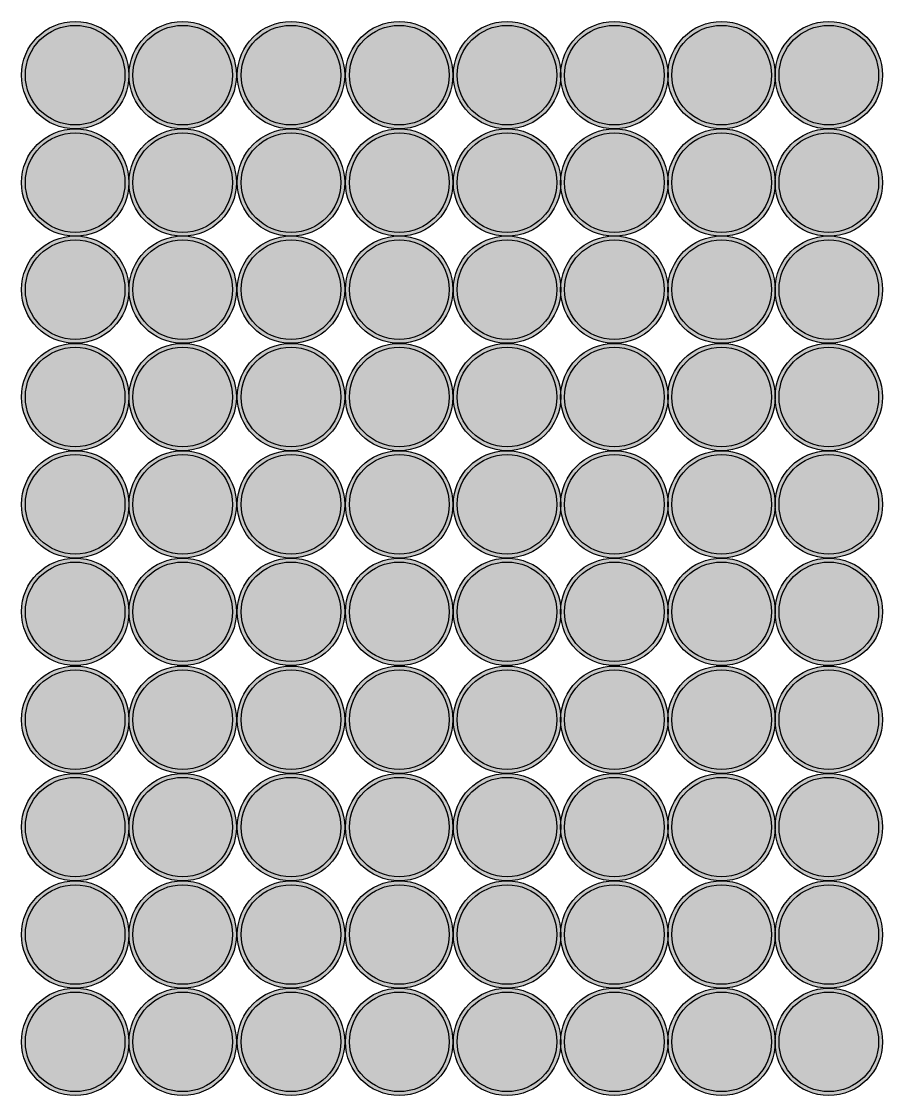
# Model space of a CAD drawing. Header units: inches. Extents: x 2620 to 4317, y 1826 to 2873.
# Drawn here: x 3675.97 to 3703.55, y 2612.41 to 2646.83 of the extents above; entities that cross this region are included whole.
import ezdxf

# ---------------------------------------------------------------- set-up
doc = ezdxf.new("R2010")
doc.units = ezdxf.units.IN
doc.header["$MEASUREMENT"] = 0

msp = doc.modelspace()

# ---------------------------------------------------------------- hatches: boundary and pattern name
h = msp.add_hatch(color=256)
h.dxf.hatch_style = 1
h.set_gradient(color1=(41, 49, 137), color2=(19, 103, 52), tint=1, name='INVCURVED')
h.paths.add_polyline_path([(3675.96954, 2645.10834, 1), (3679.40954, 2645.10834, 1)])
h.paths.add_polyline_path([(3679.28454, 2645.10834, -1), (3676.09454, 2645.10834, -1)], flags=16)
h = msp.add_hatch(color=256)
h.dxf.hatch_style = 1
h.set_gradient(color1=(41, 49, 137), color2=(19, 103, 52), tint=1, name='INVCURVED')
h.paths.add_polyline_path([(3679.41327, 2645.10834, 1), (3682.85327, 2645.10834, 1)])
h.paths.add_polyline_path([(3682.72827, 2645.10834, -1), (3679.53827, 2645.10834, -1)], flags=16)
h = msp.add_hatch(color=256)
h.dxf.hatch_style = 1
h.set_gradient(color1=(41, 49, 137), color2=(19, 103, 52), tint=1, name='INVCURVED')
h.paths.add_polyline_path([(3682.88182, 2645.10834, 1), (3686.32182, 2645.10834, 1)])
h.paths.add_polyline_path([(3686.19682, 2645.10834, -1), (3683.00682, 2645.10834, -1)], flags=16)
h = msp.add_hatch(color=256)
h.dxf.hatch_style = 1
h.set_gradient(color1=(41, 49, 137), color2=(19, 103, 52), tint=1, name='INVCURVED')
h.paths.add_polyline_path([(3686.34801, 2645.10834, 1), (3689.78801, 2645.10834, 1)])
h.paths.add_polyline_path([(3689.66301, 2645.10834, -1), (3686.47301, 2645.10834, -1)], flags=16)
h = msp.add_hatch(color=256)
h.dxf.hatch_style = 1
h.set_gradient(color1=(41, 49, 137), color2=(19, 103, 52), tint=1, name='INVCURVED')
h.paths.add_polyline_path([(3689.80194, 2645.10834, 1), (3693.24194, 2645.10834, 1)])
h.paths.add_polyline_path([(3693.11694, 2645.10834, -1), (3689.92694, 2645.10834, -1)], flags=16)
h = msp.add_hatch(color=256)
h.dxf.hatch_style = 1
h.set_gradient(color1=(41, 49, 137), color2=(19, 103, 52), tint=1, name='INVCURVED')
h.paths.add_polyline_path([(3693.23671, 2645.10834, 1), (3696.67671, 2645.10834, 1)])
h.paths.add_polyline_path([(3696.55171, 2645.10834, -1), (3693.36171, 2645.10834, -1)], flags=16)
h = msp.add_hatch(color=256)
h.dxf.hatch_style = 1
h.set_gradient(color1=(41, 49, 137), color2=(19, 103, 52), tint=1, name='INVCURVED')
h.paths.add_polyline_path([(3696.67148, 2645.10834, 1), (3700.11148, 2645.10834, 1)])
h.paths.add_polyline_path([(3699.98648, 2645.10834, -1), (3696.79648, 2645.10834, -1)], flags=16)
h = msp.add_hatch(color=256)
h.dxf.hatch_style = 1
h.set_gradient(color1=(41, 49, 137), color2=(19, 103, 52), tint=1, name='INVCURVED')
h.paths.add_polyline_path([(3700.10606, 2645.10834, 1), (3703.54606, 2645.10834, 1)])
h.paths.add_polyline_path([(3703.42106, 2645.10834, -1), (3700.23106, 2645.10834, -1)], flags=16)
h = msp.add_hatch(color=256)
h.dxf.hatch_style = 1
h.set_gradient(color1=(242, 103, 34), color2=(248, 153, 30), tint=1)
h.paths.add_polyline_path([(3679.28454, 2645.10834, 1), (3676.09454, 2645.10834, 1)])
h = msp.add_hatch(color=256)
h.dxf.hatch_style = 1
h.set_gradient(color1=(242, 103, 34), color2=(248, 153, 30), tint=1)
h.paths.add_polyline_path([(3682.72827, 2645.10834, 1), (3679.53827, 2645.10834, 1)])
h = msp.add_hatch(color=256)
h.dxf.hatch_style = 1
h.set_gradient(color1=(242, 103, 34), color2=(248, 153, 30), tint=1)
h.paths.add_polyline_path([(3686.19682, 2645.10834, 1), (3683.00682, 2645.10834, 1)])
h = msp.add_hatch(color=256)
h.dxf.hatch_style = 1
h.set_gradient(color1=(242, 103, 34), color2=(248, 153, 30), tint=1)
h.paths.add_polyline_path([(3689.66301, 2645.10834, 1), (3686.47301, 2645.10834, 1)])
h = msp.add_hatch(color=256)
h.dxf.hatch_style = 1
h.set_gradient(color1=(242, 103, 34), color2=(248, 153, 30), tint=1)
h.paths.add_polyline_path([(3693.11694, 2645.10834, 1), (3689.92694, 2645.10834, 1)])
h = msp.add_hatch(color=256)
h.dxf.hatch_style = 1
h.set_gradient(color1=(242, 103, 34), color2=(248, 153, 30), tint=1)
h.paths.add_polyline_path([(3696.55171, 2645.10834, 1), (3693.36171, 2645.10834, 1)])
h = msp.add_hatch(color=256)
h.dxf.hatch_style = 1
h.set_gradient(color1=(242, 103, 34), color2=(248, 153, 30), tint=1)
h.paths.add_polyline_path([(3699.98648, 2645.10834, 1), (3696.79648, 2645.10834, 1)])
h = msp.add_hatch(color=256)
h.dxf.hatch_style = 1
h.set_gradient(color1=(242, 103, 34), color2=(248, 153, 30), tint=1)
h.paths.add_polyline_path([(3703.42106, 2645.10834, 1), (3700.23106, 2645.10834, 1)])
h = msp.add_hatch(color=256)
h.dxf.hatch_style = 1
h.set_gradient(color1=(41, 49, 137), color2=(19, 103, 52), tint=1, name='INVCURVED')
h.paths.add_polyline_path([(3675.96954, 2641.66579, 1), (3679.40954, 2641.66579, 1)])
h.paths.add_polyline_path([(3679.28454, 2641.66579, -1), (3676.09454, 2641.66579, -1)], flags=16)
h = msp.add_hatch(color=256)
h.dxf.hatch_style = 1
h.set_gradient(color1=(41, 49, 137), color2=(19, 103, 52), tint=1, name='INVCURVED')
h.paths.add_polyline_path([(3679.41327, 2641.66579, 1), (3682.85327, 2641.66579, 1)])
h.paths.add_polyline_path([(3682.72827, 2641.66579, -1), (3679.53827, 2641.66579, -1)], flags=16)
h = msp.add_hatch(color=256)
h.dxf.hatch_style = 1
h.set_gradient(color1=(41, 49, 137), color2=(19, 103, 52), tint=1, name='INVCURVED')
h.paths.add_polyline_path([(3682.88182, 2641.66579, 1), (3686.32182, 2641.66579, 1)])
h.paths.add_polyline_path([(3686.19682, 2641.66579, -1), (3683.00682, 2641.66579, -1)], flags=16)
h = msp.add_hatch(color=256)
h.dxf.hatch_style = 1
h.set_gradient(color1=(41, 49, 137), color2=(19, 103, 52), tint=1, name='INVCURVED')
h.paths.add_polyline_path([(3686.34801, 2641.66579, 1), (3689.78801, 2641.66579, 1)])
h.paths.add_polyline_path([(3689.66301, 2641.66579, -1), (3686.47301, 2641.66579, -1)], flags=16)
h = msp.add_hatch(color=256)
h.dxf.hatch_style = 1
h.set_gradient(color1=(41, 49, 137), color2=(19, 103, 52), tint=1, name='INVCURVED')
h.paths.add_polyline_path([(3689.80194, 2641.66579, 1), (3693.24194, 2641.66579, 1)])
h.paths.add_polyline_path([(3693.11694, 2641.66579, -1), (3689.92694, 2641.66579, -1)], flags=16)
h = msp.add_hatch(color=256)
h.dxf.hatch_style = 1
h.set_gradient(color1=(41, 49, 137), color2=(19, 103, 52), tint=1, name='INVCURVED')
h.paths.add_polyline_path([(3693.23671, 2641.66579, 1), (3696.67671, 2641.66579, 1)])
h.paths.add_polyline_path([(3696.55171, 2641.66579, -1), (3693.36171, 2641.66579, -1)], flags=16)
h = msp.add_hatch(color=256)
h.dxf.hatch_style = 1
h.set_gradient(color1=(41, 49, 137), color2=(19, 103, 52), tint=1, name='INVCURVED')
h.paths.add_polyline_path([(3696.67148, 2641.66579, 1), (3700.11148, 2641.66579, 1)])
h.paths.add_polyline_path([(3699.98648, 2641.66579, -1), (3696.79648, 2641.66579, -1)], flags=16)
h = msp.add_hatch(color=256)
h.dxf.hatch_style = 1
h.set_gradient(color1=(41, 49, 137), color2=(19, 103, 52), tint=1, name='INVCURVED')
h.paths.add_polyline_path([(3700.10606, 2641.66579, 1), (3703.54606, 2641.66579, 1)])
h.paths.add_polyline_path([(3703.42106, 2641.66579, -1), (3700.23106, 2641.66579, -1)], flags=16)
h = msp.add_hatch(color=256)
h.dxf.hatch_style = 1
h.set_gradient(color1=(242, 103, 34), color2=(248, 153, 30), tint=1)
h.paths.add_polyline_path([(3679.28454, 2641.66579, 1), (3676.09454, 2641.66579, 1)])
h = msp.add_hatch(color=256)
h.dxf.hatch_style = 1
h.set_gradient(color1=(242, 103, 34), color2=(248, 153, 30), tint=1)
h.paths.add_polyline_path([(3682.72827, 2641.66579, 1), (3679.53827, 2641.66579, 1)])
h = msp.add_hatch(color=256)
h.dxf.hatch_style = 1
h.set_gradient(color1=(242, 103, 34), color2=(248, 153, 30), tint=1)
h.paths.add_polyline_path([(3686.19682, 2641.66579, 1), (3683.00682, 2641.66579, 1)])
h = msp.add_hatch(color=256)
h.dxf.hatch_style = 1
h.set_gradient(color1=(242, 103, 34), color2=(248, 153, 30), tint=1)
h.paths.add_polyline_path([(3689.66301, 2641.66579, 1), (3686.47301, 2641.66579, 1)])
h = msp.add_hatch(color=256)
h.dxf.hatch_style = 1
h.set_gradient(color1=(242, 103, 34), color2=(248, 153, 30), tint=1)
h.paths.add_polyline_path([(3693.11694, 2641.66579, 1), (3689.92694, 2641.66579, 1)])
h = msp.add_hatch(color=256)
h.dxf.hatch_style = 1
h.set_gradient(color1=(242, 103, 34), color2=(248, 153, 30), tint=1)
h.paths.add_polyline_path([(3696.55171, 2641.66579, 1), (3693.36171, 2641.66579, 1)])
h = msp.add_hatch(color=256)
h.dxf.hatch_style = 1
h.set_gradient(color1=(242, 103, 34), color2=(248, 153, 30), tint=1)
h.paths.add_polyline_path([(3699.98648, 2641.66579, 1), (3696.79648, 2641.66579, 1)])
h = msp.add_hatch(color=256)
h.dxf.hatch_style = 1
h.set_gradient(color1=(242, 103, 34), color2=(248, 153, 30), tint=1)
h.paths.add_polyline_path([(3703.42106, 2641.66579, 1), (3700.23106, 2641.66579, 1)])
h = msp.add_hatch(color=256)
h.dxf.hatch_style = 1
h.set_gradient(color1=(41, 49, 137), color2=(19, 103, 52), tint=1, name='INVCURVED')
h.paths.add_polyline_path([(3675.96954, 2638.23602, 1), (3679.40954, 2638.23602, 1)])
h.paths.add_polyline_path([(3679.28454, 2638.23602, -1), (3676.09454, 2638.23602, -1)], flags=16)
h = msp.add_hatch(color=256)
h.dxf.hatch_style = 1
h.set_gradient(color1=(41, 49, 137), color2=(19, 103, 52), tint=1, name='INVCURVED')
h.paths.add_polyline_path([(3679.41327, 2638.23602, 1), (3682.85327, 2638.23602, 1)])
h.paths.add_polyline_path([(3682.72827, 2638.23602, -1), (3679.53827, 2638.23602, -1)], flags=16)
h = msp.add_hatch(color=256)
h.dxf.hatch_style = 1
h.set_gradient(color1=(41, 49, 137), color2=(19, 103, 52), tint=1, name='INVCURVED')
h.paths.add_polyline_path([(3682.88182, 2638.23602, 1), (3686.32182, 2638.23602, 1)])
h.paths.add_polyline_path([(3686.19682, 2638.23602, -1), (3683.00682, 2638.23602, -1)], flags=16)
h = msp.add_hatch(color=256)
h.dxf.hatch_style = 1
h.set_gradient(color1=(41, 49, 137), color2=(19, 103, 52), tint=1, name='INVCURVED')
h.paths.add_polyline_path([(3686.34801, 2638.23602, 1), (3689.78801, 2638.23602, 1)])
h.paths.add_polyline_path([(3689.66301, 2638.23602, -1), (3686.47301, 2638.23602, -1)], flags=16)
h = msp.add_hatch(color=256)
h.dxf.hatch_style = 1
h.set_gradient(color1=(41, 49, 137), color2=(19, 103, 52), tint=1, name='INVCURVED')
h.paths.add_polyline_path([(3689.80194, 2638.23602, 1), (3693.24194, 2638.23602, 1)])
h.paths.add_polyline_path([(3693.11694, 2638.23602, -1), (3689.92694, 2638.23602, -1)], flags=16)
h = msp.add_hatch(color=256)
h.dxf.hatch_style = 1
h.set_gradient(color1=(41, 49, 137), color2=(19, 103, 52), tint=1, name='INVCURVED')
h.paths.add_polyline_path([(3693.23671, 2638.23602, 1), (3696.67671, 2638.23602, 1)])
h.paths.add_polyline_path([(3696.55171, 2638.23602, -1), (3693.36171, 2638.23602, -1)], flags=16)
h = msp.add_hatch(color=256)
h.dxf.hatch_style = 1
h.set_gradient(color1=(41, 49, 137), color2=(19, 103, 52), tint=1, name='INVCURVED')
h.paths.add_polyline_path([(3696.67148, 2638.23602, 1), (3700.11148, 2638.23602, 1)])
h.paths.add_polyline_path([(3699.98648, 2638.23602, -1), (3696.79648, 2638.23602, -1)], flags=16)
h = msp.add_hatch(color=256)
h.dxf.hatch_style = 1
h.set_gradient(color1=(41, 49, 137), color2=(19, 103, 52), tint=1, name='INVCURVED')
h.paths.add_polyline_path([(3700.10606, 2638.23602, 1), (3703.54606, 2638.23602, 1)])
h.paths.add_polyline_path([(3703.42106, 2638.23602, -1), (3700.23106, 2638.23602, -1)], flags=16)
h = msp.add_hatch(color=256)
h.dxf.hatch_style = 1
h.set_gradient(color1=(242, 103, 34), color2=(248, 153, 30), tint=1)
h.paths.add_polyline_path([(3679.28454, 2638.23602, 1), (3676.09454, 2638.23602, 1)])
h = msp.add_hatch(color=256)
h.dxf.hatch_style = 1
h.set_gradient(color1=(242, 103, 34), color2=(248, 153, 30), tint=1)
h.paths.add_polyline_path([(3682.72827, 2638.23602, 1), (3679.53827, 2638.23602, 1)])
h = msp.add_hatch(color=256)
h.dxf.hatch_style = 1
h.set_gradient(color1=(242, 103, 34), color2=(248, 153, 30), tint=1)
h.paths.add_polyline_path([(3686.19682, 2638.23602, 1), (3683.00682, 2638.23602, 1)])
h = msp.add_hatch(color=256)
h.dxf.hatch_style = 1
h.set_gradient(color1=(242, 103, 34), color2=(248, 153, 30), tint=1)
h.paths.add_polyline_path([(3689.66301, 2638.23602, 1), (3686.47301, 2638.23602, 1)])
h = msp.add_hatch(color=256)
h.dxf.hatch_style = 1
h.set_gradient(color1=(242, 103, 34), color2=(248, 153, 30), tint=1)
h.paths.add_polyline_path([(3693.11694, 2638.23602, 1), (3689.92694, 2638.23602, 1)])
h = msp.add_hatch(color=256)
h.dxf.hatch_style = 1
h.set_gradient(color1=(242, 103, 34), color2=(248, 153, 30), tint=1)
h.paths.add_polyline_path([(3696.55171, 2638.23602, 1), (3693.36171, 2638.23602, 1)])
h = msp.add_hatch(color=256)
h.dxf.hatch_style = 1
h.set_gradient(color1=(242, 103, 34), color2=(248, 153, 30), tint=1)
h.paths.add_polyline_path([(3699.98648, 2638.23602, 1), (3696.79648, 2638.23602, 1)])
h = msp.add_hatch(color=256)
h.dxf.hatch_style = 1
h.set_gradient(color1=(242, 103, 34), color2=(248, 153, 30), tint=1)
h.paths.add_polyline_path([(3703.42106, 2638.23602, 1), (3700.23106, 2638.23602, 1)])
h = msp.add_hatch(color=256)
h.dxf.hatch_style = 1
h.set_gradient(color1=(41, 49, 137), color2=(19, 103, 52), tint=1, name='INVCURVED')
h.paths.add_polyline_path([(3675.96954, 2634.79348, 1), (3679.40954, 2634.79348, 1)])
h.paths.add_polyline_path([(3679.28454, 2634.79348, -1), (3676.09454, 2634.79348, -1)], flags=16)
h = msp.add_hatch(color=256)
h.dxf.hatch_style = 1
h.set_gradient(color1=(41, 49, 137), color2=(19, 103, 52), tint=1, name='INVCURVED')
h.paths.add_polyline_path([(3679.41327, 2634.79348, 1), (3682.85327, 2634.79348, 1)])
h.paths.add_polyline_path([(3682.72827, 2634.79348, -1), (3679.53827, 2634.79348, -1)], flags=16)
h = msp.add_hatch(color=256)
h.dxf.hatch_style = 1
h.set_gradient(color1=(41, 49, 137), color2=(19, 103, 52), tint=1, name='INVCURVED')
h.paths.add_polyline_path([(3682.88182, 2634.79348, 1), (3686.32182, 2634.79348, 1)])
h.paths.add_polyline_path([(3686.19682, 2634.79348, -1), (3683.00682, 2634.79348, -1)], flags=16)
h = msp.add_hatch(color=256)
h.dxf.hatch_style = 1
h.set_gradient(color1=(41, 49, 137), color2=(19, 103, 52), tint=1, name='INVCURVED')
h.paths.add_polyline_path([(3686.34801, 2634.79348, 1), (3689.78801, 2634.79348, 1)])
h.paths.add_polyline_path([(3689.66301, 2634.79348, -1), (3686.47301, 2634.79348, -1)], flags=16)
h = msp.add_hatch(color=256)
h.dxf.hatch_style = 1
h.set_gradient(color1=(41, 49, 137), color2=(19, 103, 52), tint=1, name='INVCURVED')
h.paths.add_polyline_path([(3689.80194, 2634.79348, 1), (3693.24194, 2634.79348, 1)])
h.paths.add_polyline_path([(3693.11694, 2634.79348, -1), (3689.92694, 2634.79348, -1)], flags=16)
h = msp.add_hatch(color=256)
h.dxf.hatch_style = 1
h.set_gradient(color1=(41, 49, 137), color2=(19, 103, 52), tint=1, name='INVCURVED')
h.paths.add_polyline_path([(3693.23671, 2634.79348, 1), (3696.67671, 2634.79348, 1)])
h.paths.add_polyline_path([(3696.55171, 2634.79348, -1), (3693.36171, 2634.79348, -1)], flags=16)
h = msp.add_hatch(color=256)
h.dxf.hatch_style = 1
h.set_gradient(color1=(41, 49, 137), color2=(19, 103, 52), tint=1, name='INVCURVED')
h.paths.add_polyline_path([(3696.67148, 2634.79348, 1), (3700.11148, 2634.79348, 1)])
h.paths.add_polyline_path([(3699.98648, 2634.79348, -1), (3696.79648, 2634.79348, -1)], flags=16)
h = msp.add_hatch(color=256)
h.dxf.hatch_style = 1
h.set_gradient(color1=(41, 49, 137), color2=(19, 103, 52), tint=1, name='INVCURVED')
h.paths.add_polyline_path([(3700.10606, 2634.79348, 1), (3703.54606, 2634.79348, 1)])
h.paths.add_polyline_path([(3703.42106, 2634.79348, -1), (3700.23106, 2634.79348, -1)], flags=16)
h = msp.add_hatch(color=256)
h.dxf.hatch_style = 1
h.set_gradient(color1=(242, 103, 34), color2=(248, 153, 30), tint=1)
h.paths.add_polyline_path([(3679.28454, 2634.79348, 1), (3676.09454, 2634.79348, 1)])
h = msp.add_hatch(color=256)
h.dxf.hatch_style = 1
h.set_gradient(color1=(242, 103, 34), color2=(248, 153, 30), tint=1)
h.paths.add_polyline_path([(3682.72827, 2634.79348, 1), (3679.53827, 2634.79348, 1)])
h = msp.add_hatch(color=256)
h.dxf.hatch_style = 1
h.set_gradient(color1=(242, 103, 34), color2=(248, 153, 30), tint=1)
h.paths.add_polyline_path([(3686.19682, 2634.79348, 1), (3683.00682, 2634.79348, 1)])
h = msp.add_hatch(color=256)
h.dxf.hatch_style = 1
h.set_gradient(color1=(242, 103, 34), color2=(248, 153, 30), tint=1)
h.paths.add_polyline_path([(3689.66301, 2634.79348, 1), (3686.47301, 2634.79348, 1)])
h = msp.add_hatch(color=256)
h.dxf.hatch_style = 1
h.set_gradient(color1=(242, 103, 34), color2=(248, 153, 30), tint=1)
h.paths.add_polyline_path([(3693.11694, 2634.79348, 1), (3689.92694, 2634.79348, 1)])
h = msp.add_hatch(color=256)
h.dxf.hatch_style = 1
h.set_gradient(color1=(242, 103, 34), color2=(248, 153, 30), tint=1)
h.paths.add_polyline_path([(3696.55171, 2634.79348, 1), (3693.36171, 2634.79348, 1)])
h = msp.add_hatch(color=256)
h.dxf.hatch_style = 1
h.set_gradient(color1=(242, 103, 34), color2=(248, 153, 30), tint=1)
h.paths.add_polyline_path([(3699.98648, 2634.79348, 1), (3696.79648, 2634.79348, 1)])
h = msp.add_hatch(color=256)
h.dxf.hatch_style = 1
h.set_gradient(color1=(242, 103, 34), color2=(248, 153, 30), tint=1)
h.paths.add_polyline_path([(3703.42106, 2634.79348, 1), (3700.23106, 2634.79348, 1)])
h = msp.add_hatch(color=256)
h.dxf.hatch_style = 1
h.set_gradient(color1=(41, 49, 137), color2=(19, 103, 52), tint=1, name='INVCURVED')
h.paths.add_polyline_path([(3675.96954, 2631.35453, 1), (3679.40954, 2631.35453, 1)])
h.paths.add_polyline_path([(3679.28454, 2631.35453, -1), (3676.09454, 2631.35453, -1)], flags=16)
h = msp.add_hatch(color=256)
h.dxf.hatch_style = 1
h.set_gradient(color1=(41, 49, 137), color2=(19, 103, 52), tint=1, name='INVCURVED')
h.paths.add_polyline_path([(3679.41327, 2631.35453, 1), (3682.85327, 2631.35453, 1)])
h.paths.add_polyline_path([(3682.72827, 2631.35453, -1), (3679.53827, 2631.35453, -1)], flags=16)
h = msp.add_hatch(color=256)
h.dxf.hatch_style = 1
h.set_gradient(color1=(41, 49, 137), color2=(19, 103, 52), tint=1, name='INVCURVED')
h.paths.add_polyline_path([(3682.88182, 2631.35453, 1), (3686.32182, 2631.35453, 1)])
h.paths.add_polyline_path([(3686.19682, 2631.35453, -1), (3683.00682, 2631.35453, -1)], flags=16)
h = msp.add_hatch(color=256)
h.dxf.hatch_style = 1
h.set_gradient(color1=(41, 49, 137), color2=(19, 103, 52), tint=1, name='INVCURVED')
h.paths.add_polyline_path([(3686.34801, 2631.35453, 1), (3689.78801, 2631.35453, 1)])
h.paths.add_polyline_path([(3689.66301, 2631.35453, -1), (3686.47301, 2631.35453, -1)], flags=16)
h = msp.add_hatch(color=256)
h.dxf.hatch_style = 1
h.set_gradient(color1=(41, 49, 137), color2=(19, 103, 52), tint=1, name='INVCURVED')
h.paths.add_polyline_path([(3689.80194, 2631.35453, 1), (3693.24194, 2631.35453, 1)])
h.paths.add_polyline_path([(3693.11694, 2631.35453, -1), (3689.92694, 2631.35453, -1)], flags=16)
h = msp.add_hatch(color=256)
h.dxf.hatch_style = 1
h.set_gradient(color1=(41, 49, 137), color2=(19, 103, 52), tint=1, name='INVCURVED')
h.paths.add_polyline_path([(3693.23671, 2631.35453, 1), (3696.67671, 2631.35453, 1)])
h.paths.add_polyline_path([(3696.55171, 2631.35453, -1), (3693.36171, 2631.35453, -1)], flags=16)
h = msp.add_hatch(color=256)
h.dxf.hatch_style = 1
h.set_gradient(color1=(41, 49, 137), color2=(19, 103, 52), tint=1, name='INVCURVED')
h.paths.add_polyline_path([(3696.67148, 2631.35453, 1), (3700.11148, 2631.35453, 1)])
h.paths.add_polyline_path([(3699.98648, 2631.35453, -1), (3696.79648, 2631.35453, -1)], flags=16)
h = msp.add_hatch(color=256)
h.dxf.hatch_style = 1
h.set_gradient(color1=(41, 49, 137), color2=(19, 103, 52), tint=1, name='INVCURVED')
h.paths.add_polyline_path([(3700.10606, 2631.35453, 1), (3703.54606, 2631.35453, 1)])
h.paths.add_polyline_path([(3703.42106, 2631.35453, -1), (3700.23106, 2631.35453, -1)], flags=16)
h = msp.add_hatch(color=256)
h.dxf.hatch_style = 1
h.set_gradient(color1=(242, 103, 34), color2=(248, 153, 30), tint=1)
h.paths.add_polyline_path([(3679.28454, 2631.35453, 1), (3676.09454, 2631.35453, 1)])
h = msp.add_hatch(color=256)
h.dxf.hatch_style = 1
h.set_gradient(color1=(242, 103, 34), color2=(248, 153, 30), tint=1)
h.paths.add_polyline_path([(3682.72827, 2631.35453, 1), (3679.53827, 2631.35453, 1)])
h = msp.add_hatch(color=256)
h.dxf.hatch_style = 1
h.set_gradient(color1=(242, 103, 34), color2=(248, 153, 30), tint=1)
h.paths.add_polyline_path([(3686.19682, 2631.35453, 1), (3683.00682, 2631.35453, 1)])
h = msp.add_hatch(color=256)
h.dxf.hatch_style = 1
h.set_gradient(color1=(242, 103, 34), color2=(248, 153, 30), tint=1)
h.paths.add_polyline_path([(3689.66301, 2631.35453, 1), (3686.47301, 2631.35453, 1)])
h = msp.add_hatch(color=256)
h.dxf.hatch_style = 1
h.set_gradient(color1=(242, 103, 34), color2=(248, 153, 30), tint=1)
h.paths.add_polyline_path([(3693.11694, 2631.35453, 1), (3689.92694, 2631.35453, 1)])
h = msp.add_hatch(color=256)
h.dxf.hatch_style = 1
h.set_gradient(color1=(242, 103, 34), color2=(248, 153, 30), tint=1)
h.paths.add_polyline_path([(3696.55171, 2631.35453, 1), (3693.36171, 2631.35453, 1)])
h = msp.add_hatch(color=256)
h.dxf.hatch_style = 1
h.set_gradient(color1=(242, 103, 34), color2=(248, 153, 30), tint=1)
h.paths.add_polyline_path([(3699.98648, 2631.35453, 1), (3696.79648, 2631.35453, 1)])
h = msp.add_hatch(color=256)
h.dxf.hatch_style = 1
h.set_gradient(color1=(242, 103, 34), color2=(248, 153, 30), tint=1)
h.paths.add_polyline_path([(3703.42106, 2631.35453, 1), (3700.23106, 2631.35453, 1)])
h = msp.add_hatch(color=256)
h.dxf.hatch_style = 1
h.set_gradient(color1=(41, 49, 137), color2=(19, 103, 52), tint=1, name='INVCURVED')
h.paths.add_polyline_path([(3675.96954, 2627.91101, 1), (3679.40954, 2627.91101, 1)])
h.paths.add_polyline_path([(3679.28454, 2627.91101, -1), (3676.09454, 2627.91101, -1)], flags=16)
h = msp.add_hatch(color=256)
h.dxf.hatch_style = 1
h.set_gradient(color1=(41, 49, 137), color2=(19, 103, 52), tint=1, name='INVCURVED')
h.paths.add_polyline_path([(3679.41327, 2627.91101, 1), (3682.85327, 2627.91101, 1)])
h.paths.add_polyline_path([(3682.72827, 2627.91101, -1), (3679.53827, 2627.91101, -1)], flags=16)
h = msp.add_hatch(color=256)
h.dxf.hatch_style = 1
h.set_gradient(color1=(41, 49, 137), color2=(19, 103, 52), tint=1, name='INVCURVED')
h.paths.add_polyline_path([(3682.88182, 2627.91101, 1), (3686.32182, 2627.91101, 1)])
h.paths.add_polyline_path([(3686.19682, 2627.91101, -1), (3683.00682, 2627.91101, -1)], flags=16)
h = msp.add_hatch(color=256)
h.dxf.hatch_style = 1
h.set_gradient(color1=(41, 49, 137), color2=(19, 103, 52), tint=1, name='INVCURVED')
h.paths.add_polyline_path([(3686.34801, 2627.91101, 1), (3689.78801, 2627.91101, 1)])
h.paths.add_polyline_path([(3689.66301, 2627.91101, -1), (3686.47301, 2627.91101, -1)], flags=16)
h = msp.add_hatch(color=256)
h.dxf.hatch_style = 1
h.set_gradient(color1=(41, 49, 137), color2=(19, 103, 52), tint=1, name='INVCURVED')
h.paths.add_polyline_path([(3689.80194, 2627.91101, 1), (3693.24194, 2627.91101, 1)])
h.paths.add_polyline_path([(3693.11694, 2627.91101, -1), (3689.92694, 2627.91101, -1)], flags=16)
h = msp.add_hatch(color=256)
h.dxf.hatch_style = 1
h.set_gradient(color1=(41, 49, 137), color2=(19, 103, 52), tint=1, name='INVCURVED')
h.paths.add_polyline_path([(3693.23671, 2627.91101, 1), (3696.67671, 2627.91101, 1)])
h.paths.add_polyline_path([(3696.55171, 2627.91101, -1), (3693.36171, 2627.91101, -1)], flags=16)
h = msp.add_hatch(color=256)
h.dxf.hatch_style = 1
h.set_gradient(color1=(41, 49, 137), color2=(19, 103, 52), tint=1, name='INVCURVED')
h.paths.add_polyline_path([(3696.67148, 2627.91101, 1), (3700.11148, 2627.91101, 1)])
h.paths.add_polyline_path([(3699.98648, 2627.91101, -1), (3696.79648, 2627.91101, -1)], flags=16)
h = msp.add_hatch(color=256)
h.dxf.hatch_style = 1
h.set_gradient(color1=(41, 49, 137), color2=(19, 103, 52), tint=1, name='INVCURVED')
h.paths.add_polyline_path([(3700.10606, 2627.91101, 1), (3703.54606, 2627.91101, 1)])
h.paths.add_polyline_path([(3703.42106, 2627.91101, -1), (3700.23106, 2627.91101, -1)], flags=16)
h = msp.add_hatch(color=256)
h.dxf.hatch_style = 1
h.set_gradient(color1=(242, 103, 34), color2=(248, 153, 30), tint=1)
h.paths.add_polyline_path([(3679.28454, 2627.91101, 1), (3676.09454, 2627.91101, 1)])
h = msp.add_hatch(color=256)
h.dxf.hatch_style = 1
h.set_gradient(color1=(242, 103, 34), color2=(248, 153, 30), tint=1)
h.paths.add_polyline_path([(3682.72827, 2627.91101, 1), (3679.53827, 2627.91101, 1)])
h = msp.add_hatch(color=256)
h.dxf.hatch_style = 1
h.set_gradient(color1=(242, 103, 34), color2=(248, 153, 30), tint=1)
h.paths.add_polyline_path([(3686.19682, 2627.91101, 1), (3683.00682, 2627.91101, 1)])
h = msp.add_hatch(color=256)
h.dxf.hatch_style = 1
h.set_gradient(color1=(242, 103, 34), color2=(248, 153, 30), tint=1)
h.paths.add_polyline_path([(3689.66301, 2627.91101, 1), (3686.47301, 2627.91101, 1)])
h = msp.add_hatch(color=256)
h.dxf.hatch_style = 1
h.set_gradient(color1=(242, 103, 34), color2=(248, 153, 30), tint=1)
h.paths.add_polyline_path([(3693.11694, 2627.91101, 1), (3689.92694, 2627.91101, 1)])
h = msp.add_hatch(color=256)
h.dxf.hatch_style = 1
h.set_gradient(color1=(242, 103, 34), color2=(248, 153, 30), tint=1)
h.paths.add_polyline_path([(3696.55171, 2627.91101, 1), (3693.36171, 2627.91101, 1)])
h = msp.add_hatch(color=256)
h.dxf.hatch_style = 1
h.set_gradient(color1=(242, 103, 34), color2=(248, 153, 30), tint=1)
h.paths.add_polyline_path([(3699.98648, 2627.91101, 1), (3696.79648, 2627.91101, 1)])
h = msp.add_hatch(color=256)
h.dxf.hatch_style = 1
h.set_gradient(color1=(242, 103, 34), color2=(248, 153, 30), tint=1)
h.paths.add_polyline_path([(3703.42106, 2627.91101, 1), (3700.23106, 2627.91101, 1)])
h = msp.add_hatch(color=256)
h.dxf.hatch_style = 1
h.set_gradient(color1=(41, 49, 137), color2=(19, 103, 52), tint=1, name='INVCURVED')
h.paths.add_polyline_path([(3675.96954, 2624.45365, 1), (3679.40954, 2624.45365, 1)])
h.paths.add_polyline_path([(3679.28454, 2624.45365, -1), (3676.09454, 2624.45365, -1)], flags=16)
h = msp.add_hatch(color=256)
h.dxf.hatch_style = 1
h.set_gradient(color1=(41, 49, 137), color2=(19, 103, 52), tint=1, name='INVCURVED')
h.paths.add_polyline_path([(3679.41327, 2624.45365, 1), (3682.85327, 2624.45365, 1)])
h.paths.add_polyline_path([(3682.72827, 2624.45365, -1), (3679.53827, 2624.45365, -1)], flags=16)
h = msp.add_hatch(color=256)
h.dxf.hatch_style = 1
h.set_gradient(color1=(41, 49, 137), color2=(19, 103, 52), tint=1, name='INVCURVED')
h.paths.add_polyline_path([(3682.88182, 2624.45365, 1), (3686.32182, 2624.45365, 1)])
h.paths.add_polyline_path([(3686.19682, 2624.45365, -1), (3683.00682, 2624.45365, -1)], flags=16)
h = msp.add_hatch(color=256)
h.dxf.hatch_style = 1
h.set_gradient(color1=(41, 49, 137), color2=(19, 103, 52), tint=1, name='INVCURVED')
h.paths.add_polyline_path([(3686.34801, 2624.45365, 1), (3689.78801, 2624.45365, 1)])
h.paths.add_polyline_path([(3689.66301, 2624.45365, -1), (3686.47301, 2624.45365, -1)], flags=16)
h = msp.add_hatch(color=256)
h.dxf.hatch_style = 1
h.set_gradient(color1=(41, 49, 137), color2=(19, 103, 52), tint=1, name='INVCURVED')
h.paths.add_polyline_path([(3689.80194, 2624.45365, 1), (3693.24194, 2624.45365, 1)])
h.paths.add_polyline_path([(3693.11694, 2624.45365, -1), (3689.92694, 2624.45365, -1)], flags=16)
h = msp.add_hatch(color=256)
h.dxf.hatch_style = 1
h.set_gradient(color1=(41, 49, 137), color2=(19, 103, 52), tint=1, name='INVCURVED')
h.paths.add_polyline_path([(3693.23671, 2624.45365, 1), (3696.67671, 2624.45365, 1)])
h.paths.add_polyline_path([(3696.55171, 2624.45365, -1), (3693.36171, 2624.45365, -1)], flags=16)
h = msp.add_hatch(color=256)
h.dxf.hatch_style = 1
h.set_gradient(color1=(41, 49, 137), color2=(19, 103, 52), tint=1, name='INVCURVED')
h.paths.add_polyline_path([(3696.67148, 2624.45365, 1), (3700.11148, 2624.45365, 1)])
h.paths.add_polyline_path([(3699.98648, 2624.45365, -1), (3696.79648, 2624.45365, -1)], flags=16)
h = msp.add_hatch(color=256)
h.dxf.hatch_style = 1
h.set_gradient(color1=(41, 49, 137), color2=(19, 103, 52), tint=1, name='INVCURVED')
h.paths.add_polyline_path([(3700.10606, 2624.45365, 1), (3703.54606, 2624.45365, 1)])
h.paths.add_polyline_path([(3703.42106, 2624.45365, -1), (3700.23106, 2624.45365, -1)], flags=16)
h = msp.add_hatch(color=256)
h.dxf.hatch_style = 1
h.set_gradient(color1=(242, 103, 34), color2=(248, 153, 30), tint=1)
h.paths.add_polyline_path([(3679.28454, 2624.45365, 1), (3676.09454, 2624.45365, 1)])
h = msp.add_hatch(color=256)
h.dxf.hatch_style = 1
h.set_gradient(color1=(242, 103, 34), color2=(248, 153, 30), tint=1)
h.paths.add_polyline_path([(3682.72827, 2624.45365, 1), (3679.53827, 2624.45365, 1)])
h = msp.add_hatch(color=256)
h.dxf.hatch_style = 1
h.set_gradient(color1=(242, 103, 34), color2=(248, 153, 30), tint=1)
h.paths.add_polyline_path([(3686.19682, 2624.45365, 1), (3683.00682, 2624.45365, 1)])
h = msp.add_hatch(color=256)
h.dxf.hatch_style = 1
h.set_gradient(color1=(242, 103, 34), color2=(248, 153, 30), tint=1)
h.paths.add_polyline_path([(3689.66301, 2624.45365, 1), (3686.47301, 2624.45365, 1)])
h = msp.add_hatch(color=256)
h.dxf.hatch_style = 1
h.set_gradient(color1=(242, 103, 34), color2=(248, 153, 30), tint=1)
h.paths.add_polyline_path([(3693.11694, 2624.45365, 1), (3689.92694, 2624.45365, 1)])
h = msp.add_hatch(color=256)
h.dxf.hatch_style = 1
h.set_gradient(color1=(242, 103, 34), color2=(248, 153, 30), tint=1)
h.paths.add_polyline_path([(3696.55171, 2624.45365, 1), (3693.36171, 2624.45365, 1)])
h = msp.add_hatch(color=256)
h.dxf.hatch_style = 1
h.set_gradient(color1=(242, 103, 34), color2=(248, 153, 30), tint=1)
h.paths.add_polyline_path([(3699.98648, 2624.45365, 1), (3696.79648, 2624.45365, 1)])
h = msp.add_hatch(color=256)
h.dxf.hatch_style = 1
h.set_gradient(color1=(242, 103, 34), color2=(248, 153, 30), tint=1)
h.paths.add_polyline_path([(3703.42106, 2624.45365, 1), (3700.23106, 2624.45365, 1)])
h = msp.add_hatch(color=256)
h.dxf.hatch_style = 1
h.set_gradient(color1=(41, 49, 137), color2=(19, 103, 52), tint=1, name='INVCURVED')
h.paths.add_polyline_path([(3675.96954, 2621.0114, 1), (3679.40954, 2621.0114, 1)])
h.paths.add_polyline_path([(3679.28454, 2621.0114, -1), (3676.09454, 2621.0114, -1)], flags=16)
h = msp.add_hatch(color=256)
h.dxf.hatch_style = 1
h.set_gradient(color1=(41, 49, 137), color2=(19, 103, 52), tint=1, name='INVCURVED')
h.paths.add_polyline_path([(3679.41327, 2621.0114, 1), (3682.85327, 2621.0114, 1)])
h.paths.add_polyline_path([(3682.72827, 2621.0114, -1), (3679.53827, 2621.0114, -1)], flags=16)
h = msp.add_hatch(color=256)
h.dxf.hatch_style = 1
h.set_gradient(color1=(41, 49, 137), color2=(19, 103, 52), tint=1, name='INVCURVED')
h.paths.add_polyline_path([(3682.88182, 2621.0114, 1), (3686.32182, 2621.0114, 1)])
h.paths.add_polyline_path([(3686.19682, 2621.0114, -1), (3683.00682, 2621.0114, -1)], flags=16)
h = msp.add_hatch(color=256)
h.dxf.hatch_style = 1
h.set_gradient(color1=(41, 49, 137), color2=(19, 103, 52), tint=1, name='INVCURVED')
h.paths.add_polyline_path([(3686.34801, 2621.0114, 1), (3689.78801, 2621.0114, 1)])
h.paths.add_polyline_path([(3689.66301, 2621.0114, -1), (3686.47301, 2621.0114, -1)], flags=16)
h = msp.add_hatch(color=256)
h.dxf.hatch_style = 1
h.set_gradient(color1=(41, 49, 137), color2=(19, 103, 52), tint=1, name='INVCURVED')
h.paths.add_polyline_path([(3689.80194, 2621.0114, 1), (3693.24194, 2621.0114, 1)])
h.paths.add_polyline_path([(3693.11694, 2621.0114, -1), (3689.92694, 2621.0114, -1)], flags=16)
h = msp.add_hatch(color=256)
h.dxf.hatch_style = 1
h.set_gradient(color1=(41, 49, 137), color2=(19, 103, 52), tint=1, name='INVCURVED')
h.paths.add_polyline_path([(3693.23671, 2621.0114, 1), (3696.67671, 2621.0114, 1)])
h.paths.add_polyline_path([(3696.55171, 2621.0114, -1), (3693.36171, 2621.0114, -1)], flags=16)
h = msp.add_hatch(color=256)
h.dxf.hatch_style = 1
h.set_gradient(color1=(41, 49, 137), color2=(19, 103, 52), tint=1, name='INVCURVED')
h.paths.add_polyline_path([(3696.67148, 2621.0114, 1), (3700.11148, 2621.0114, 1)])
h.paths.add_polyline_path([(3699.98648, 2621.0114, -1), (3696.79648, 2621.0114, -1)], flags=16)
h = msp.add_hatch(color=256)
h.dxf.hatch_style = 1
h.set_gradient(color1=(41, 49, 137), color2=(19, 103, 52), tint=1, name='INVCURVED')
h.paths.add_polyline_path([(3700.10606, 2621.0114, 1), (3703.54606, 2621.0114, 1)])
h.paths.add_polyline_path([(3703.42106, 2621.0114, -1), (3700.23106, 2621.0114, -1)], flags=16)
h = msp.add_hatch(color=256)
h.dxf.hatch_style = 1
h.set_gradient(color1=(242, 103, 34), color2=(248, 153, 30), tint=1)
h.paths.add_polyline_path([(3679.28454, 2621.0114, 1), (3676.09454, 2621.0114, 1)])
h = msp.add_hatch(color=256)
h.dxf.hatch_style = 1
h.set_gradient(color1=(242, 103, 34), color2=(248, 153, 30), tint=1)
h.paths.add_polyline_path([(3682.72827, 2621.0114, 1), (3679.53827, 2621.0114, 1)])
h = msp.add_hatch(color=256)
h.dxf.hatch_style = 1
h.set_gradient(color1=(242, 103, 34), color2=(248, 153, 30), tint=1)
h.paths.add_polyline_path([(3686.19682, 2621.0114, 1), (3683.00682, 2621.0114, 1)])
h = msp.add_hatch(color=256)
h.dxf.hatch_style = 1
h.set_gradient(color1=(242, 103, 34), color2=(248, 153, 30), tint=1)
h.paths.add_polyline_path([(3689.66301, 2621.0114, 1), (3686.47301, 2621.0114, 1)])
h = msp.add_hatch(color=256)
h.dxf.hatch_style = 1
h.set_gradient(color1=(242, 103, 34), color2=(248, 153, 30), tint=1)
h.paths.add_polyline_path([(3693.11694, 2621.0114, 1), (3689.92694, 2621.0114, 1)])
h = msp.add_hatch(color=256)
h.dxf.hatch_style = 1
h.set_gradient(color1=(242, 103, 34), color2=(248, 153, 30), tint=1)
h.paths.add_polyline_path([(3696.55171, 2621.0114, 1), (3693.36171, 2621.0114, 1)])
h = msp.add_hatch(color=256)
h.dxf.hatch_style = 1
h.set_gradient(color1=(242, 103, 34), color2=(248, 153, 30), tint=1)
h.paths.add_polyline_path([(3699.98648, 2621.0114, 1), (3696.79648, 2621.0114, 1)])
h = msp.add_hatch(color=256)
h.dxf.hatch_style = 1
h.set_gradient(color1=(242, 103, 34), color2=(248, 153, 30), tint=1)
h.paths.add_polyline_path([(3703.42106, 2621.0114, 1), (3700.23106, 2621.0114, 1)])
h = msp.add_hatch(color=256)
h.dxf.hatch_style = 1
h.set_gradient(color1=(41, 49, 137), color2=(19, 103, 52), tint=1, name='INVCURVED')
h.paths.add_polyline_path([(3675.96954, 2617.56885, 1), (3679.40954, 2617.56885, 1)])
h.paths.add_polyline_path([(3679.28454, 2617.56885, -1), (3676.09454, 2617.56885, -1)], flags=16)
h = msp.add_hatch(color=256)
h.dxf.hatch_style = 1
h.set_gradient(color1=(41, 49, 137), color2=(19, 103, 52), tint=1, name='INVCURVED')
h.paths.add_polyline_path([(3679.41327, 2617.56885, 1), (3682.85327, 2617.56885, 1)])
h.paths.add_polyline_path([(3682.72827, 2617.56885, -1), (3679.53827, 2617.56885, -1)], flags=16)
h = msp.add_hatch(color=256)
h.dxf.hatch_style = 1
h.set_gradient(color1=(41, 49, 137), color2=(19, 103, 52), tint=1, name='INVCURVED')
h.paths.add_polyline_path([(3682.88182, 2617.56885, 1), (3686.32182, 2617.56885, 1)])
h.paths.add_polyline_path([(3686.19682, 2617.56885, -1), (3683.00682, 2617.56885, -1)], flags=16)
h = msp.add_hatch(color=256)
h.dxf.hatch_style = 1
h.set_gradient(color1=(41, 49, 137), color2=(19, 103, 52), tint=1, name='INVCURVED')
h.paths.add_polyline_path([(3686.34801, 2617.56885, 1), (3689.78801, 2617.56885, 1)])
h.paths.add_polyline_path([(3689.66301, 2617.56885, -1), (3686.47301, 2617.56885, -1)], flags=16)
h = msp.add_hatch(color=256)
h.dxf.hatch_style = 1
h.set_gradient(color1=(41, 49, 137), color2=(19, 103, 52), tint=1, name='INVCURVED')
h.paths.add_polyline_path([(3689.80194, 2617.56885, 1), (3693.24194, 2617.56885, 1)])
h.paths.add_polyline_path([(3693.11694, 2617.56885, -1), (3689.92694, 2617.56885, -1)], flags=16)
h = msp.add_hatch(color=256)
h.dxf.hatch_style = 1
h.set_gradient(color1=(41, 49, 137), color2=(19, 103, 52), tint=1, name='INVCURVED')
h.paths.add_polyline_path([(3693.23671, 2617.56885, 1), (3696.67671, 2617.56885, 1)])
h.paths.add_polyline_path([(3696.55171, 2617.56885, -1), (3693.36171, 2617.56885, -1)], flags=16)
h = msp.add_hatch(color=256)
h.dxf.hatch_style = 1
h.set_gradient(color1=(41, 49, 137), color2=(19, 103, 52), tint=1, name='INVCURVED')
h.paths.add_polyline_path([(3696.67148, 2617.56885, 1), (3700.11148, 2617.56885, 1)])
h.paths.add_polyline_path([(3699.98648, 2617.56885, -1), (3696.79648, 2617.56885, -1)], flags=16)
h = msp.add_hatch(color=256)
h.dxf.hatch_style = 1
h.set_gradient(color1=(41, 49, 137), color2=(19, 103, 52), tint=1, name='INVCURVED')
h.paths.add_polyline_path([(3700.10606, 2617.56885, 1), (3703.54606, 2617.56885, 1)])
h.paths.add_polyline_path([(3703.42106, 2617.56885, -1), (3700.23106, 2617.56885, -1)], flags=16)
h = msp.add_hatch(color=256)
h.dxf.hatch_style = 1
h.set_gradient(color1=(242, 103, 34), color2=(248, 153, 30), tint=1)
h.paths.add_polyline_path([(3679.28454, 2617.56885, 1), (3676.09454, 2617.56885, 1)])
h = msp.add_hatch(color=256)
h.dxf.hatch_style = 1
h.set_gradient(color1=(242, 103, 34), color2=(248, 153, 30), tint=1)
h.paths.add_polyline_path([(3682.72827, 2617.56885, 1), (3679.53827, 2617.56885, 1)])
h = msp.add_hatch(color=256)
h.dxf.hatch_style = 1
h.set_gradient(color1=(242, 103, 34), color2=(248, 153, 30), tint=1)
h.paths.add_polyline_path([(3686.19682, 2617.56885, 1), (3683.00682, 2617.56885, 1)])
h = msp.add_hatch(color=256)
h.dxf.hatch_style = 1
h.set_gradient(color1=(242, 103, 34), color2=(248, 153, 30), tint=1)
h.paths.add_polyline_path([(3689.66301, 2617.56885, 1), (3686.47301, 2617.56885, 1)])
h = msp.add_hatch(color=256)
h.dxf.hatch_style = 1
h.set_gradient(color1=(242, 103, 34), color2=(248, 153, 30), tint=1)
h.paths.add_polyline_path([(3693.11694, 2617.56885, 1), (3689.92694, 2617.56885, 1)])
h = msp.add_hatch(color=256)
h.dxf.hatch_style = 1
h.set_gradient(color1=(242, 103, 34), color2=(248, 153, 30), tint=1)
h.paths.add_polyline_path([(3696.55171, 2617.56885, 1), (3693.36171, 2617.56885, 1)])
h = msp.add_hatch(color=256)
h.dxf.hatch_style = 1
h.set_gradient(color1=(242, 103, 34), color2=(248, 153, 30), tint=1)
h.paths.add_polyline_path([(3699.98648, 2617.56885, 1), (3696.79648, 2617.56885, 1)])
h = msp.add_hatch(color=256)
h.dxf.hatch_style = 1
h.set_gradient(color1=(242, 103, 34), color2=(248, 153, 30), tint=1)
h.paths.add_polyline_path([(3703.42106, 2617.56885, 1), (3700.23106, 2617.56885, 1)])
h = msp.add_hatch(color=256)
h.dxf.hatch_style = 1
h.set_gradient(color1=(41, 49, 137), color2=(19, 103, 52), tint=1, name='INVCURVED')
h.paths.add_polyline_path([(3675.96954, 2614.12991, 1), (3679.40954, 2614.12991, 1)])
h.paths.add_polyline_path([(3679.28454, 2614.12991, -1), (3676.09454, 2614.12991, -1)], flags=16)
h = msp.add_hatch(color=256)
h.dxf.hatch_style = 1
h.set_gradient(color1=(41, 49, 137), color2=(19, 103, 52), tint=1, name='INVCURVED')
h.paths.add_polyline_path([(3679.41327, 2614.12991, 1), (3682.85327, 2614.12991, 1)])
h.paths.add_polyline_path([(3682.72827, 2614.12991, -1), (3679.53827, 2614.12991, -1)], flags=16)
h = msp.add_hatch(color=256)
h.dxf.hatch_style = 1
h.set_gradient(color1=(41, 49, 137), color2=(19, 103, 52), tint=1, name='INVCURVED')
h.paths.add_polyline_path([(3682.88182, 2614.12991, 1), (3686.32182, 2614.12991, 1)])
h.paths.add_polyline_path([(3686.19682, 2614.12991, -1), (3683.00682, 2614.12991, -1)], flags=16)
h = msp.add_hatch(color=256)
h.dxf.hatch_style = 1
h.set_gradient(color1=(41, 49, 137), color2=(19, 103, 52), tint=1, name='INVCURVED')
h.paths.add_polyline_path([(3686.34801, 2614.12991, 1), (3689.78801, 2614.12991, 1)])
h.paths.add_polyline_path([(3689.66301, 2614.12991, -1), (3686.47301, 2614.12991, -1)], flags=16)
h = msp.add_hatch(color=256)
h.dxf.hatch_style = 1
h.set_gradient(color1=(41, 49, 137), color2=(19, 103, 52), tint=1, name='INVCURVED')
h.paths.add_polyline_path([(3689.80194, 2614.12991, 1), (3693.24194, 2614.12991, 1)])
h.paths.add_polyline_path([(3693.11694, 2614.12991, -1), (3689.92694, 2614.12991, -1)], flags=16)
h = msp.add_hatch(color=256)
h.dxf.hatch_style = 1
h.set_gradient(color1=(41, 49, 137), color2=(19, 103, 52), tint=1, name='INVCURVED')
h.paths.add_polyline_path([(3693.23671, 2614.12991, 1), (3696.67671, 2614.12991, 1)])
h.paths.add_polyline_path([(3696.55171, 2614.12991, -1), (3693.36171, 2614.12991, -1)], flags=16)
h = msp.add_hatch(color=256)
h.dxf.hatch_style = 1
h.set_gradient(color1=(41, 49, 137), color2=(19, 103, 52), tint=1, name='INVCURVED')
h.paths.add_polyline_path([(3696.67148, 2614.12991, 1), (3700.11148, 2614.12991, 1)])
h.paths.add_polyline_path([(3699.98648, 2614.12991, -1), (3696.79648, 2614.12991, -1)], flags=16)
h = msp.add_hatch(color=256)
h.dxf.hatch_style = 1
h.set_gradient(color1=(41, 49, 137), color2=(19, 103, 52), tint=1, name='INVCURVED')
h.paths.add_polyline_path([(3700.10606, 2614.12991, 1), (3703.54606, 2614.12991, 1)])
h.paths.add_polyline_path([(3703.42106, 2614.12991, -1), (3700.23106, 2614.12991, -1)], flags=16)
h = msp.add_hatch(color=256)
h.dxf.hatch_style = 1
h.set_gradient(color1=(242, 103, 34), color2=(248, 153, 30), tint=1)
h.paths.add_polyline_path([(3679.28454, 2614.12991, 1), (3676.09454, 2614.12991, 1)])
h = msp.add_hatch(color=256)
h.dxf.hatch_style = 1
h.set_gradient(color1=(242, 103, 34), color2=(248, 153, 30), tint=1)
h.paths.add_polyline_path([(3682.72827, 2614.12991, 1), (3679.53827, 2614.12991, 1)])
h = msp.add_hatch(color=256)
h.dxf.hatch_style = 1
h.set_gradient(color1=(242, 103, 34), color2=(248, 153, 30), tint=1)
h.paths.add_polyline_path([(3686.19682, 2614.12991, 1), (3683.00682, 2614.12991, 1)])
h = msp.add_hatch(color=256)
h.dxf.hatch_style = 1
h.set_gradient(color1=(242, 103, 34), color2=(248, 153, 30), tint=1)
h.paths.add_polyline_path([(3689.66301, 2614.12991, 1), (3686.47301, 2614.12991, 1)])
h = msp.add_hatch(color=256)
h.dxf.hatch_style = 1
h.set_gradient(color1=(242, 103, 34), color2=(248, 153, 30), tint=1)
h.paths.add_polyline_path([(3693.11694, 2614.12991, 1), (3689.92694, 2614.12991, 1)])
h = msp.add_hatch(color=256)
h.dxf.hatch_style = 1
h.set_gradient(color1=(242, 103, 34), color2=(248, 153, 30), tint=1)
h.paths.add_polyline_path([(3696.55171, 2614.12991, 1), (3693.36171, 2614.12991, 1)])
h = msp.add_hatch(color=256)
h.dxf.hatch_style = 1
h.set_gradient(color1=(242, 103, 34), color2=(248, 153, 30), tint=1)
h.paths.add_polyline_path([(3699.98648, 2614.12991, 1), (3696.79648, 2614.12991, 1)])
h = msp.add_hatch(color=256)
h.dxf.hatch_style = 1
h.set_gradient(color1=(242, 103, 34), color2=(248, 153, 30), tint=1)
h.paths.add_polyline_path([(3703.42106, 2614.12991, 1), (3700.23106, 2614.12991, 1)])

# ---------------------------------------------------------------- linework, layer by layer
for centre, radius in [((3677.68954, 2645.10834), 1.72), ((3681.13327, 2645.10834), 1.72), ((3684.60182, 2645.10834), 1.72), ((3688.06801, 2645.10834), 1.72), ((3691.52194, 2645.10834), 1.72), ((3694.95671, 2645.10834), 1.72), ((3698.39148, 2645.10834), 1.72), ((3701.82606, 2645.10834), 1.72), ((3677.68954, 2645.10834), 1.595), ((3681.13327, 2645.10834), 1.595), ((3684.60182, 2645.10834), 1.595), ((3688.06801, 2645.10834), 1.595), ((3691.52194, 2645.10834), 1.595), ((3694.95671, 2645.10834), 1.595), ((3698.39148, 2645.10834), 1.595), ((3701.82606, 2645.10834), 1.595), ((3677.68954, 2641.66579), 1.72), ((3681.13327, 2641.66579), 1.72), ((3684.60182, 2641.66579), 1.72), ((3688.06801, 2641.66579), 1.72), ((3691.52194, 2641.66579), 1.72), ((3694.95671, 2641.66579), 1.72), ((3698.39148, 2641.66579), 1.72), ((3701.82606, 2641.66579), 1.72), ((3677.68954, 2641.66579), 1.595), ((3681.13327, 2641.66579), 1.595), ((3684.60182, 2641.66579), 1.595), ((3688.06801, 2641.66579), 1.595), ((3691.52194, 2641.66579), 1.595), ((3694.95671, 2641.66579), 1.595), ((3698.39148, 2641.66579), 1.595), ((3701.82606, 2641.66579), 1.595), ((3677.68954, 2638.23602), 1.72), ((3681.13327, 2638.23602), 1.72), ((3684.60182, 2638.23602), 1.72), ((3688.06801, 2638.23602), 1.72), ((3691.52194, 2638.23602), 1.72), ((3694.95671, 2638.23602), 1.72), ((3698.39148, 2638.23602), 1.72), ((3701.82606, 2638.23602), 1.72), ((3677.68954, 2638.23602), 1.595), ((3681.13327, 2638.23602), 1.595), ((3684.60182, 2638.23602), 1.595), ((3688.06801, 2638.23602), 1.595), ((3691.52194, 2638.23602), 1.595), ((3694.95671, 2638.23602), 1.595), ((3698.39148, 2638.23602), 1.595), ((3701.82606, 2638.23602), 1.595), ((3677.68954, 2634.79348), 1.72), ((3681.13327, 2634.79348), 1.72), ((3684.60182, 2634.79348), 1.72), ((3688.06801, 2634.79348), 1.72), ((3691.52194, 2634.79348), 1.72), ((3694.95671, 2634.79348), 1.72), ((3698.39148, 2634.79348), 1.72), ((3701.82606, 2634.79348), 1.72), ((3677.68954, 2634.79348), 1.595), ((3681.13327, 2634.79348), 1.595), ((3684.60182, 2634.79348), 1.595), ((3688.06801, 2634.79348), 1.595), ((3691.52194, 2634.79348), 1.595), ((3694.95671, 2634.79348), 1.595), ((3698.39148, 2634.79348), 1.595), ((3701.82606, 2634.79348), 1.595), ((3677.68954, 2631.35453), 1.72), ((3681.13327, 2631.35453), 1.72), ((3684.60182, 2631.35453), 1.72), ((3688.06801, 2631.35453), 1.72), ((3691.52194, 2631.35453), 1.72), ((3694.95671, 2631.35453), 1.72), ((3698.39148, 2631.35453), 1.72), ((3701.82606, 2631.35453), 1.72), ((3677.68954, 2631.35453), 1.595), ((3681.13327, 2631.35453), 1.595), ((3684.60182, 2631.35453), 1.595), ((3688.06801, 2631.35453), 1.595), ((3691.52194, 2631.35453), 1.595), ((3694.95671, 2631.35453), 1.595), ((3698.39148, 2631.35453), 1.595), ((3701.82606, 2631.35453), 1.595), ((3677.68954, 2627.91101), 1.72), ((3681.13327, 2627.91101), 1.72), ((3684.60182, 2627.91101), 1.72), ((3688.06801, 2627.91101), 1.72), ((3691.52194, 2627.91101), 1.72), ((3694.95671, 2627.91101), 1.72), ((3698.39148, 2627.91101), 1.72), ((3701.82606, 2627.91101), 1.72), ((3677.68954, 2627.91101), 1.595), ((3681.13327, 2627.91101), 1.595), ((3684.60182, 2627.91101), 1.595), ((3688.06801, 2627.91101), 1.595), ((3691.52194, 2627.91101), 1.595), ((3694.95671, 2627.91101), 1.595), ((3698.39148, 2627.91101), 1.595), ((3701.82606, 2627.91101), 1.595), ((3677.68954, 2624.45365), 1.72), ((3681.13327, 2624.45365), 1.72), ((3684.60182, 2624.45365), 1.72), ((3688.06801, 2624.45365), 1.72), ((3691.52194, 2624.45365), 1.72), ((3694.95671, 2624.45365), 1.72), ((3698.39148, 2624.45365), 1.72), ((3701.82606, 2624.45365), 1.72), ((3677.68954, 2624.45365), 1.595), ((3681.13327, 2624.45365), 1.595), ((3684.60182, 2624.45365), 1.595), ((3688.06801, 2624.45365), 1.595), ((3691.52194, 2624.45365), 1.595), ((3694.95671, 2624.45365), 1.595), ((3698.39148, 2624.45365), 1.595), ((3701.82606, 2624.45365), 1.595), ((3677.68954, 2621.0114), 1.72), ((3681.13327, 2621.0114), 1.72), ((3684.60182, 2621.0114), 1.72), ((3688.06801, 2621.0114), 1.72), ((3691.52194, 2621.0114), 1.72), ((3694.95671, 2621.0114), 1.72), ((3698.39148, 2621.0114), 1.72), ((3701.82606, 2621.0114), 1.72), ((3677.68954, 2621.0114), 1.595), ((3681.13327, 2621.0114), 1.595), ((3684.60182, 2621.0114), 1.595), ((3688.06801, 2621.0114), 1.595), ((3691.52194, 2621.0114), 1.595), ((3694.95671, 2621.0114), 1.595), ((3698.39148, 2621.0114), 1.595), ((3701.82606, 2621.0114), 1.595), ((3677.68954, 2617.56885), 1.72), ((3681.13327, 2617.56885), 1.72), ((3684.60182, 2617.56885), 1.72), ((3688.06801, 2617.56885), 1.72), ((3691.52194, 2617.56885), 1.72), ((3694.95671, 2617.56885), 1.72), ((3698.39148, 2617.56885), 1.72), ((3701.82606, 2617.56885), 1.72), ((3677.68954, 2617.56885), 1.595), ((3681.13327, 2617.56885), 1.595), ((3684.60182, 2617.56885), 1.595), ((3688.06801, 2617.56885), 1.595), ((3691.52194, 2617.56885), 1.595), ((3694.95671, 2617.56885), 1.595), ((3698.39148, 2617.56885), 1.595), ((3701.82606, 2617.56885), 1.595), ((3677.68954, 2614.12991), 1.72), ((3681.13327, 2614.12991), 1.72), ((3684.60182, 2614.12991), 1.72), ((3688.06801, 2614.12991), 1.72), ((3691.52194, 2614.12991), 1.72), ((3694.95671, 2614.12991), 1.72), ((3698.39148, 2614.12991), 1.72), ((3701.82606, 2614.12991), 1.72), ((3677.68954, 2614.12991), 1.595), ((3681.13327, 2614.12991), 1.595), ((3684.60182, 2614.12991), 1.595), ((3688.06801, 2614.12991), 1.595), ((3691.52194, 2614.12991), 1.595), ((3694.95671, 2614.12991), 1.595), ((3698.39148, 2614.12991), 1.595), ((3701.82606, 2614.12991), 1.595)]:
    msp.add_circle(centre, radius)

doc.saveas('drawing.dxf')
